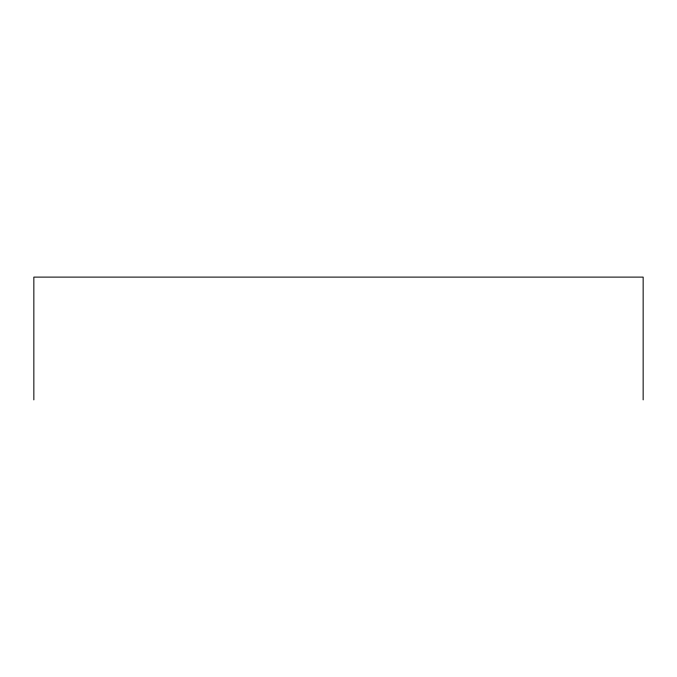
<?xml version="1.0" encoding="UTF-8"?>
<svg xmlns="http://www.w3.org/2000/svg" width="677" height="677" viewBox="0 0 677 677"><rect width="100%" height="100%" fill="white"/><g stroke="black" fill="none" stroke-linecap="round" stroke-linejoin="round"><path stroke-width="1.02" d="M643.15 399.887L643.15 277.113L33.85 277.113L33.85 399.887"/></g></svg>
